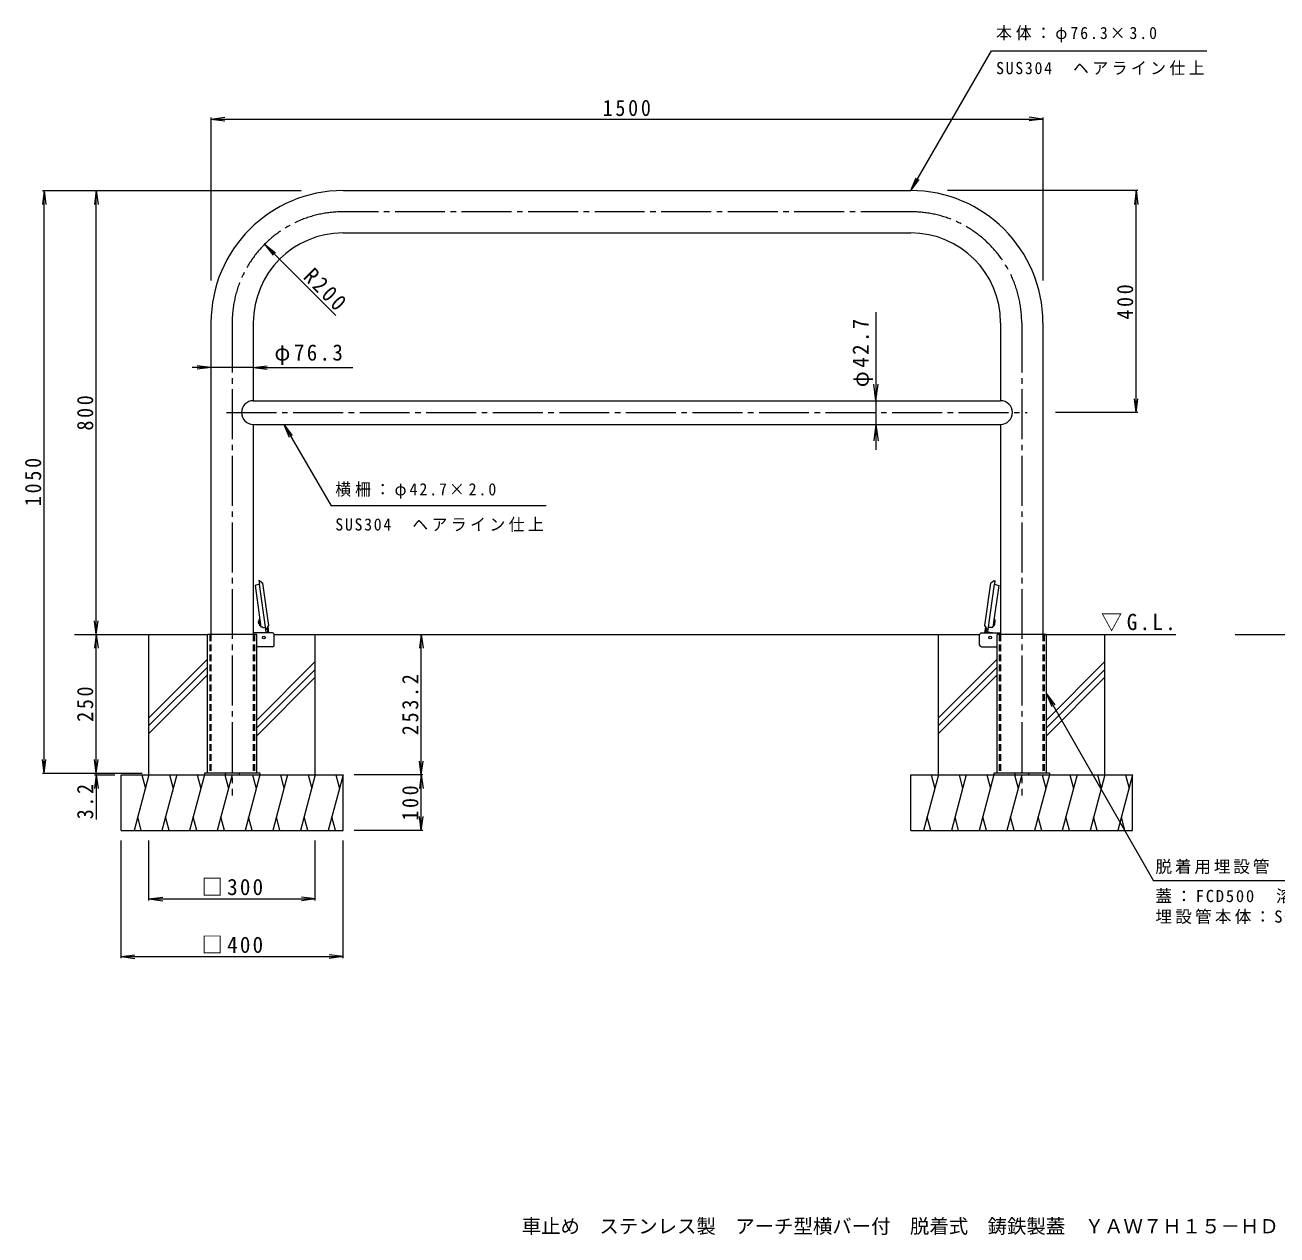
# Model space of a CAD drawing. Units: millimetres at full size, sheet at 1:10. Extents: x -1853 to 1861, y -1370 to 811.
# Drawn here: x -1853 to 404, y -1370 to 811 of the extents above; entities that cross this region are included whole.
import ezdxf
from ezdxf.enums import TextEntityAlignment as Align

# ---------------------------------------------------------------- set-up
doc = ezdxf.new("R2010")
doc.units = ezdxf.units.MM
doc.header["$LTSCALE"] = 10
doc.linetypes.add('CHAIN2', pattern=[12, 9, -1, 1, -1])
doc.linetypes.add('DASHED1', pattern=[1.8, 1.2, -0.6])
for name, color, linetype, lineweight in [('C-0_通り芯', 4, 'Continuous', 9), ('C-1_躯体', 7, 'Continuous', 9), ('C-2_仕上', 3, 'Continuous', 9), ('C-3_寸法', 3, 'DASHED1', 9), ('C-4_文字', 7, 'Continuous', 9), ('C-5_建具', 7, 'Continuous', 9), ('C-6_間仕切', 2, 'Continuous', 9), ('C-9_記号', 7, 'Continuous', 9), ('C-B_衛生陶器', 2, 'Continuous', 9), ('C-E_見え係り', 6, 'Continuous', 5)]:
    doc.layers.add(name, color=color, linetype=linetype, lineweight=lineweight)
doc.layers.add('F-F_F-Fﾚｲﾔ', color=2, linetype='Continuous')
doc.styles.add('ＭＳ ゴシック', font='')
doc.styles.get('ＭＳ ゴシック').set_extended_font_data('MS Gothic')

msp = doc.modelspace()

# ---------------------------------------------------------------- linework, layer by layer
at = {"layer": 'C-0_通り芯', "color": 7, "linetype": 'CHAIN2'}
for p, q in [((-256.02, 474.4), (-1279.72, 474.4)), ((-1479.72, 274.4), (-1479.72, -578.09)), ((-56.02, 274.4), (-56.02, -578.09)), ((-1489.72, 112.55), (-46.02, 112.55))]:
    msp.add_line(p, q, dxfattribs=at)
at = {"layer": 'C-0_通り芯'}
for p, q in [((-1430.48, -196.95), (-1438.27, -199.05)), ((-1438.27, -199.05), (-1427.71, -274.18)), ((-1418.98, -278.8), (-1430.48, -196.95)), ((-1429.88, -190.65), (-1424.19, -195.05)), ((-1413.45, -271.47), (-1424.19, -195.05)), ((-122.29, -271.47), (-111.55, -195.05)), ((-116.76, -278.8), (-105.26, -196.95)), ((-105.86, -190.65), (-111.55, -195.05)), ((-97.47, -199.05), (-108.03, -274.18)), ((-105.26, -196.95), (-97.47, -199.05)), ((-1435.17, -287.45), (-1524.27, -287.45)), ((-1524.27, -537.45), (-1524.27, -287.45)), ((-1435.17, -537.45), (-1435.17, -287.45)), ((-1424.62, -274.59), (-1427.71, -274.18)), ((-1424.62, -274.59), (-1424.57, -274.96)), ((-1424.57, -274.96), (-1419.53, -274.88)), ((-1418.98, -278.8), (-1417.61, -277.93)), ((-1417.61, -277.93), (-1413.45, -271.47)), ((-118.13, -277.93), (-122.29, -271.47)), ((-116.76, -278.8), (-118.13, -277.93)), ((-111.17, -274.96), (-116.21, -274.88)), ((-111.12, -274.59), (-111.17, -274.96)), ((-111.12, -274.59), (-108.03, -274.18)), ((-11.47, -287.45), (-100.57, -287.45)), ((-100.57, -537.45), (-100.57, -287.45)), ((-11.47, -537.45), (-11.47, -287.45))]:
    msp.add_line(p, q, dxfattribs=at)
at = {"layer": 'C-0_通り芯', "linetype": 'DASHED1'}
for p, q in [((-1520.07, -287.45), (-1520.07, -537.45)), ((-1439.37, -287.45), (-1439.37, -537.45)), ((-96.37, -287.45), (-96.37, -537.45)), ((-15.67, -287.45), (-15.67, -537.45))]:
    msp.add_line(p, q, dxfattribs=at)
at = {"layer": 'C-0_通り芯'}
for points in [[(-1429.88, -190.65), (-1431.41, -190.36), (-1430.48, -196.95)], [(-105.86, -190.65), (-104.33, -190.36), (-105.26, -196.95)]]:
    msp.add_lwpolyline(points, dxfattribs=at)
at = {"layer": 'C-0_通り芯', "color": 7, "linetype": 'CHAIN2'}
for centre, start, end in [((-1279.72, 274.4), 90, 180), ((-256.02, 274.4), 0, 90)]:
    msp.add_arc(centre, 200, start, end, dxfattribs=at)
at = {"layer": 'C-1_躯体', "color": 3}
for p, q in [((-1407.07, -284.85), (-1441.57, -284.85)), ((-1403.77, -306.55), (-1403.77, -288.15)), ((-131.97, -306.55), (-131.97, -288.15)), ((-128.67, -284.85), (-94.17, -284.85)), ((-1407.07, -309.85), (-1435.17, -309.85)), ((-128.67, -309.85), (-100.57, -309.85))]:
    msp.add_line(p, q, dxfattribs=at)
at = {"layer": 'C-1_躯体'}
for p, q in [((-1429.72, -537.45), (-1529.72, -537.45)), ((-1529.72, -537.45), (-1529.72, -540.65)), ((-1492.22, -537.45), (-1492.22, -540.65)), ((-1467.22, -537.45), (-1467.22, -540.65)), ((-1429.72, -537.45), (-1429.72, -540.65)), ((-6.02, -537.45), (-106.02, -537.45)), ((-106.02, -537.45), (-106.02, -540.65)), ((-68.52, -537.45), (-68.52, -540.65)), ((-43.52, -537.45), (-43.52, -540.65)), ((-6.02, -537.45), (-6.02, -540.65))]:
    msp.add_line(p, q, dxfattribs=at)
at = {"layer": 'C-1_躯体', "color": 3}
for centre, start, end in [((-1407.07, -288.15), 0, 90), ((-128.67, -288.15), 90, 180), ((-1407.07, -306.55), 270, 0), ((-128.67, -306.55), 180, 270)]:
    msp.add_arc(centre, 3.3, start, end, dxfattribs=at)
at = {"layer": 'C-2_仕上'}
for p, q in [((-1279.72, 512.55), (-256.02, 512.55)), ((-1279.72, 436.25), (-256.02, 436.25)), ((-1517.87, 274.4), (-1517.87, -287.45)), ((-1441.57, 274.4), (-1441.57, 133.9)), ((-94.17, 274.4), (-94.17, 133.9)), ((-17.87, 274.4), (-17.87, -287.45)), ((-1441.57, 133.9), (-94.17, 133.9)), ((-1441.57, 91.2), (-1441.57, -287.45)), ((-1441.57, 91.2), (-94.17, 91.2)), ((-94.17, 91.2), (-94.17, -287.45))]:
    msp.add_line(p, q, dxfattribs=at)
for centre, radius, start, end in [((-1279.72, 274.4), 238.15, 90, 180), ((-256.02, 274.4), 238.15, 0, 90), ((-1279.72, 274.4), 161.85, 90, 180), ((-256.02, 274.4), 161.85, 0, 90), ((-1441.57, 112.55), 21.35, 90, 270), ((-94.17, 112.55), 21.35, 270, 90)]:
    msp.add_arc(centre, radius, start, end, dxfattribs=at)
at = {"layer": 'C-3_寸法'}
for p, q in [((-1517.87, -287.45), (-1517.87, -537.45)), ((-1441.57, -287.45), (-1441.57, -537.45)), ((-94.17, -287.45), (-94.17, -537.45)), ((-17.87, -287.45), (-17.87, -537.45))]:
    msp.add_line(p, q, dxfattribs=at)
at = {"layer": 'C-4_文字'}
for p, q in [((-1517.87, 641.62), (-1493.08, 644.88)), ((-1517.87, 644.62), (-1517.87, 350.61)), ((-1517.87, 641.62), (-1493.08, 638.36)), ((-1517.87, 641.62), (-17.87, 641.62)), ((-17.87, 641.62), (-42.66, 644.88)), ((-17.87, 641.62), (-42.66, 638.36)), ((-17.87, 644.62), (-17.87, 350.61)), ((-1818.71, 512.55), (-1821.97, 487.76)), ((-1821.71, 512.55), (-1355.12, 512.55)), ((-1818.71, -537.45), (-1818.71, 512.55)), ((-1818.71, 512.55), (-1815.45, 487.76)), ((-1724.82, 512.55), (-1728.08, 487.76)), ((-1724.82, -287.45), (-1724.82, 512.55)), ((-1724.82, 512.55), (-1721.55, 487.76)), ((153.39, 512.55), (-189.71, 512.55)), ((150.39, 512.55), (147.12, 487.76)), ((150.39, 112.55), (150.39, 512.55)), ((150.39, 512.55), (153.65, 487.76)), ((-1292.62, 287.15), (-1421.17, 415.79)), ((-318.91, 293.47), (-318.91, 45.26)), ((-1517.87, 193.72), (-1551.56, 193.72)), ((-1517.87, 193.72), (-1542.66, 196.98)), ((-1517.87, 193.72), (-1542.66, 190.46)), ((-1441.57, 193.72), (-1517.87, 193.72)), ((-1441.57, 193.72), (-1416.78, 196.98)), ((-1441.57, 193.72), (-1416.78, 190.46)), ((-1441.57, 193.72), (-1262.29, 193.72)), ((-318.91, 133.9), (-322.83, 163.64)), ((-318.91, 133.9), (-314.99, 163.64)), ((150.39, 112.55), (147.12, 137.33)), ((150.39, 112.55), (153.65, 137.33)), ((-318.91, 133.9), (-315.91, 133.9)), ((-318.91, 91.2), (-322.83, 61.45)), ((-318.91, 91.2), (-315.91, 91.2)), ((-318.91, 91.2), (-314.99, 61.45)), ((153.39, 112.55), (4.92, 112.55)), ((-1724.82, -287.45), (-1728.08, -262.67)), ((-1724.82, -287.45), (-1721.55, -262.67)), ((-1724.82, -287.45), (-1728.08, -312.24)), ((-1724.82, -537.45), (-1724.82, -287.45)), ((-1724.82, -287.45), (-1721.55, -312.24)), ((-1138.59, -287.45), (-1141.85, -312.24)), ((-1138.59, -287.45), (-1135.33, -312.24)), ((-1138.59, -540.65), (-1138.59, -287.45)), ((-1818.71, -537.45), (-1821.97, -512.67)), ((-1818.71, -537.45), (-1815.45, -512.67)), ((-1724.82, -537.45), (-1728.08, -512.67)), ((-1724.82, -537.45), (-1721.55, -512.67)), ((-1138.59, -540.65), (-1141.85, -515.87)), ((-1138.59, -540.65), (-1135.33, -515.87)), ((-1821.71, -537.45), (-1641.71, -537.45)), ((-1724.82, -540.65), (-1728.08, -565.44)), ((-1727.82, -540.65), (-1691.33, -540.65)), ((-1724.82, -540.65), (-1724.82, -537.45)), ((-1724.82, -540.65), (-1721.55, -565.44)), ((-1724.82, -540.65), (-1724.82, -620.88)), ((-1135.59, -540.65), (-1259.72, -540.65)), ((-1138.59, -540.65), (-1141.85, -565.44)), ((-1138.59, -640.65), (-1138.59, -540.65)), ((-1138.59, -540.65), (-1135.33, -565.44)), ((-1138.59, -640.65), (-1141.85, -615.87)), ((-1138.59, -640.65), (-1135.33, -615.87)), ((-1135.59, -640.65), (-1259.72, -640.65)), ((-1679.72, -871.26), (-1679.72, -659.15)), ((-1629.72, -767.14), (-1629.72, -659.15)), ((-1329.72, -767.14), (-1329.72, -659.15)), ((-1279.72, -871.26), (-1279.72, -659.15)), ((-1629.72, -764.14), (-1604.93, -760.88)), ((-1629.72, -764.14), (-1329.72, -764.14)), ((-1629.72, -764.14), (-1604.93, -767.41)), ((-1329.72, -764.14), (-1354.51, -760.88)), ((-1329.72, -764.14), (-1354.51, -767.41)), ((-1679.72, -868.26), (-1654.93, -864.99)), ((-1679.72, -868.26), (-1279.72, -868.26)), ((-1679.72, -868.26), (-1654.93, -871.52)), ((-1279.72, -868.26), (-1304.51, -864.99)), ((-1279.72, -868.26), (-1304.51, -871.52))]:
    msp.add_line(p, q, dxfattribs=at)
at = {"layer": 'C-5_建具'}
for p, q in [((-256.02, 512.55), (-110.58, 764.46)), ((-110.58, 764.46), (277.79, 764.47)), ((-256.02, 512.55), (-246.45, 535.64)), ((-256.02, 512.55), (-240.8, 532.38)), ((-1421.17, 415.79), (-1401.34, 400.56)), ((-1421.17, 415.79), (-1405.96, 395.95)), ((-1386.74, 91.2), (-1377.17, 68.1)), ((-1386.74, 91.2), (-1371.52, 71.36)), ((-1386.74, 91.2), (-1301.25, -55.95)), ((-913.69, -55.95), (-1301.25, -55.95)), ((-11.47, -394.55), (181.6, -731.35)), ((-11.47, -394.55), (-1.9, -417.64)), ((-11.47, -394.55), (3.75, -414.38)), ((724.34, -731.35), (181.6, -731.35))]:
    msp.add_line(p, q, dxfattribs=at)
at = {"layer": 'C-6_間仕切'}
for p, q in [((-1431.46, -263.28), (-1432.14, -264.18)), ((-1429.17, -263.77), (-1432.14, -264.18)), ((-1431.53, -268.54), (-1432.14, -264.18)), ((-1428.56, -268.12), (-1431.53, -268.54)), ((-1430.63, -269.22), (-1431.53, -268.54)), ((-1429.28, -262.97), (-1431.46, -263.28)), ((-1430.63, -269.22), (-1431.46, -263.28)), ((-1428.45, -268.91), (-1430.63, -269.22)), ((-107.29, -268.91), (-105.11, -269.22)), ((-107.18, -268.12), (-104.21, -268.54)), ((-106.57, -263.77), (-103.6, -264.18)), ((-106.46, -262.97), (-104.28, -263.28)), ((-105.11, -269.22), (-104.28, -263.28)), ((-105.11, -269.22), (-104.21, -268.54)), ((-104.28, -263.28), (-103.6, -264.18)), ((-104.21, -268.54), (-103.6, -264.18)), ((-1415.13, -283.2), (-1416.18, -275.71)), ((-1413.28, -284.85), (-1414.86, -273.66)), ((-122.46, -284.85), (-120.88, -273.66)), ((-120.61, -283.2), (-119.56, -275.71))]:
    msp.add_line(p, q, dxfattribs=at)
at = {"layer": 'C-6_間仕切', "linetype": 'DASHED1'}
for p, q in [((-1424.73, -284.57), (-1415.03, -283.2)), ((-1414.9, -284.85), (-1415.13, -283.2)), ((-120.84, -284.85), (-120.61, -283.2)), ((-111.01, -284.57), (-120.71, -283.2))]:
    msp.add_line(p, q, dxfattribs=at)
for centre, start, end in [((-1424.04, -289.52), 98, 111.11628), ((-111.7, -289.52), 68.88372, 82)]:
    msp.add_arc(centre, 5, start, end, dxfattribs=at)
at = {"layer": 'C-6_間仕切'}
for centre, start, end in [((-1415.24, -281.72), 278, 8), ((-120.5, -281.72), 172, 262)]:
    msp.add_arc(centre, 1.5, start, end, dxfattribs=at)
at = {"layer": 'C-9_記号'}
for p, q in [((-1426.89, -284.85), (-1418.3, -283.65)), ((-1418.13, -284.85), (-1418.98, -278.8)), ((-117.61, -284.85), (-116.76, -278.8)), ((-108.85, -284.85), (-117.44, -283.65))]:
    msp.add_line(p, q, dxfattribs=at)
for centre, start, end in [((-1418.75, -280.48), 278, 8), ((-116.99, -280.48), 172, 262)]:
    msp.add_arc(centre, 3.2, start, end, dxfattribs=at)
at = {"layer": 'C-B_衛生陶器'}
for p, q in [((-1431.54, -261.27), (-1431.22, -260.47)), ((-1431.54, -261.27), (-1431.26, -263.25)), ((-1429.67, -260.25), (-1431.22, -260.47)), ((-1430.43, -269.19), (-1430.15, -271.17)), ((-106.07, -260.25), (-104.52, -260.47)), ((-105.31, -269.19), (-105.59, -271.17)), ((-104.2, -261.27), (-104.52, -260.47)), ((-104.2, -261.27), (-104.48, -263.25)), ((-1430.15, -271.17), (-1429.62, -271.86)), ((-1428.07, -271.64), (-1429.62, -271.86)), ((-107.67, -271.64), (-106.12, -271.86)), ((-105.59, -271.17), (-106.12, -271.86))]:
    msp.add_line(p, q, dxfattribs=at)
at = {"layer": 'C-E_見え係り'}
for p, q in [((-1764.27, -287.45), (-1524.27, -287.45)), ((-1629.72, -540.65), (-1629.72, -287.45)), ((-1403.84, -287.45), (-131.89, -287.45)), ((-1329.72, -540.65), (-1329.72, -287.45)), ((-206.02, -540.65), (-206.02, -287.45)), ((-17.87, -287.45), (222.13, -287.45)), ((93.98, -540.65), (93.98, -287.45)), ((329.12, -287.45), (569.12, -287.45)), ((-1524.27, -332.19), (-1629.72, -437.64)), ((-1329.72, -336.53), (-1435.17, -441.98)), ((-100.57, -332.19), (-206.02, -437.64)), ((93.98, -336.53), (-11.47, -441.98)), ((-1524.27, -346.34), (-1629.72, -451.79)), ((-1524.27, -360.48), (-1629.72, -465.93)), ((-1329.72, -350.67), (-1435.17, -456.12)), ((-100.57, -346.34), (-206.02, -451.79)), ((-100.57, -360.48), (-206.02, -465.93)), ((93.98, -350.67), (-11.47, -456.12)), ((-1329.72, -364.81), (-1435.17, -470.26)), ((93.98, -364.81), (-11.47, -470.26)), ((-1679.72, -540.65), (-1279.72, -540.65)), ((-1679.72, -640.65), (-1679.72, -540.65)), ((-1629.72, -540.65), (-1656.51, -640.65)), ((-1642.77, -540.65), (-1636.24, -565)), ((-1579.72, -540.65), (-1606.51, -640.65)), ((-1592.77, -540.65), (-1586.24, -565)), ((-1529.72, -540.65), (-1556.51, -640.65)), ((-1542.77, -540.65), (-1536.24, -565)), ((-1479.72, -540.65), (-1506.51, -640.65)), ((-1492.77, -540.65), (-1486.24, -565)), ((-1429.72, -540.65), (-1456.51, -640.65)), ((-1442.77, -540.65), (-1436.24, -565)), ((-1379.72, -540.65), (-1406.51, -640.65)), ((-1392.77, -540.65), (-1386.24, -565)), ((-1329.72, -540.65), (-1356.51, -640.65)), ((-1342.77, -540.65), (-1336.24, -565)), ((-1279.72, -540.65), (-1306.51, -640.65)), ((-1292.77, -540.65), (-1286.24, -565)), ((-1279.72, -640.65), (-1279.72, -540.65)), ((-256.02, -540.65), (143.98, -540.65)), ((-256.02, -640.65), (-256.02, -540.65)), ((-206.02, -540.65), (-232.81, -640.65)), ((-219.07, -540.65), (-212.54, -565)), ((-156.02, -540.65), (-182.81, -640.65)), ((-169.07, -540.65), (-162.54, -565)), ((-106.02, -540.65), (-132.81, -640.65)), ((-119.07, -540.65), (-112.54, -565)), ((-56.02, -540.65), (-82.81, -640.65)), ((-69.07, -540.65), (-62.54, -565)), ((-6.02, -540.65), (-32.81, -640.65)), ((-19.07, -540.65), (-12.54, -565)), ((43.98, -540.65), (17.19, -640.65)), ((30.93, -540.65), (37.46, -565)), ((93.98, -540.65), (67.19, -640.65)), ((80.93, -540.65), (87.46, -565)), ((143.98, -540.65), (117.19, -640.65)), ((130.93, -540.65), (137.46, -565)), ((143.98, -640.65), (143.98, -540.65)), ((-1643.47, -640.65), (-1649.99, -616.3)), ((-1593.47, -640.65), (-1599.99, -616.3)), ((-1543.47, -640.65), (-1549.99, -616.3)), ((-1493.47, -640.65), (-1499.99, -616.3)), ((-1443.47, -640.65), (-1449.99, -616.3)), ((-1393.47, -640.65), (-1399.99, -616.3)), ((-1343.47, -640.65), (-1349.99, -616.3)), ((-1293.47, -640.65), (-1299.99, -616.3)), ((-219.77, -640.65), (-226.29, -616.3)), ((-169.77, -640.65), (-176.29, -616.3)), ((-119.77, -640.65), (-126.29, -616.3)), ((-69.77, -640.65), (-76.29, -616.3)), ((-19.77, -640.65), (-26.29, -616.3)), ((30.23, -640.65), (23.71, -616.3)), ((80.23, -640.65), (73.71, -616.3)), ((130.23, -640.65), (123.71, -616.3)), ((-1679.72, -640.65), (-1279.72, -640.65)), ((-256.02, -640.65), (143.98, -640.65))]:
    msp.add_line(p, q, dxfattribs=at)
at = {"layer": 'C-E_見え係り', "color": 4, "lineweight": 9}
for centre in [(-1422.72, -293.15), (-113.02, -293.15)]:
    msp.add_circle(centre, 2.5, dxfattribs=at)

# ---------------------------------------------------------------- texts
at = {"layer": 'C-4_文字', "color": 2, "char_height": 29.33, "attachment_point": 7, "style": 'ＭＳ ゴシック'}
for s, insert in [('\\T1.28;\\W0.9;1500', (-811.62, 646.62)), ('\\T1.22;\\W0.95;φ76.3', (-1403.53, 198.18)), ('\\T1.21;\\W0.95;□300', (-1534.72, -758.14)), ('\\T1.21;\\W0.95;□400', (-1534.72, -862.26))]:
    msp.add_mtext(s, dxfattribs=dict(at, insert=insert))
for s, insert, rotation in [('\\T1.28;\\W0.9;R200', (-1353.43, 354.99), 315), ('\\T1.27;\\W0.9;400', (145.39, 280.05), 90), ('\\T1.22;\\W0.95;φ42.7', (-323.91, 158.1), 90), ('\\T1.27;\\W0.9;800', (-1729.82, 80.05), 90), ('\\T1.28;\\W0.9;1050', (-1823.71, -56.2), 90), ('\\T1.28;\\W0.9;253.2', (-1143.59, -469.05), 90), ('\\T1.27;\\W0.9;250', (-1729.82, -444.95), 90), ('\\T1.27;\\W0.9;3.2', (-1729.82, -620.66), 90), ('\\T1.27;\\W0.9;100', (-1143.59, -623.15), 90)]:
    msp.add_mtext(s, dxfattribs=dict(at, insert=insert, rotation=rotation))
at = {"layer": 'C-5_建具', "char_height": 21.99, "attachment_point": 7, "style": 'ＭＳ ゴシック'}
for s, insert in [('\\T1.25;\\W0.95;本体：φ76.3×3.0', (-102.21, 779.87)), ('\\T1.22;\\W0.95;SUS304\u3000ヘアライン仕上', (-102.21, 720.13)), ('\\T1.25;\\W0.95;横柵：φ42.7×2.0', (-1293.69, -42.81)), ('\\T1.22;\\W0.95;SUS304\u3000ヘアライン仕上', (-1293.69, -102.55)), ('\\T1.17;脱着用埋設管', (185.16, -719.49)), ('\\T1.21;蓋：FCD500\u3000溶融亜鉛めっき', (185.16, -772.44)), ('\\T1.19;埋設管本体：SGP\u3000溶融亜鉛めっき', (185.16, -809.5))]:
    msp.add_mtext(s, dxfattribs=dict(at, insert=insert))
at = {"layer": 'C-5_建具', "color": 2, "insert": (87.03, -282.23), "char_height": 29.33, "attachment_point": 7, "style": 'ＭＳ ゴシック'}
msp.add_mtext('\\T1.22;\\W0.95;▽G.L.', dxfattribs=at)
at = {"layer": 'F-F_F-Fﾚｲﾔ', "style": 'ＭＳ ゴシック'}
msp.add_text('車止め\u3000ステンレス製\u3000アーチ型横バー付\u3000脱着式\u3000鋳鉄製蓋\u3000ＹＡＷ７Ｈ１５－ＨＤ', height=25.66, dxfattribs=at).set_placement((-957.5, -1374.79), align=Align.BOTTOM_LEFT)

doc.saveas('drawing.dxf')
